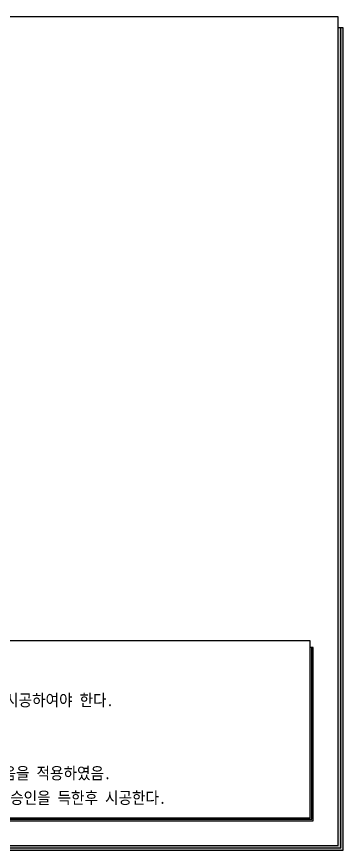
# Model space of a CAD drawing. Extents: x 2558 to 85222, y -662 to 28852.
# Drawn here: x 58003 to 64562, y 5216 to 21970 of the extents above; entities that cross this region are included whole.
import ezdxf

# ---------------------------------------------------------------- set-up
doc = ezdxf.new("R2010")
doc.units = 0
doc.header["$MEASUREMENT"] = 0
doc.layers.get('0').update_dxf_attribs({"linetype": 'CONTINUOUS'})
for name, color, linetype in [('DIMENSION', 2, 'CONTINUOUS'), ('T40', 3, 'CONTINUOUS'), ('TABLE', 7, 'CONTINUOUS')]:
    doc.layers.add(name, color=color, linetype=linetype)
doc.styles.add('돋움체', font='DotumChe.ttf')

# ---------------------------------------------------------------- blocks, each defined once
blk = doc.blocks.new('RCSTD3_DETAIL_OUTLINE')
for p, q in [((18867.620283, 16429.569692), (18767.620283, 16429.569692)), ((18263.971397, 3974.025399), (18203.971397, 3974.025399))]:
    blk.add_line(p, q)
at = {"layer": 'DIMENSION', "linetype": 'CONTINUOUS'}
for p, q in [((811.399227, 523.083584), (18233.971397, 523.083584)), ((225, -100), (18867.620283, -100))]:
    blk.add_line(p, q, dxfattribs=at)
for points in [[(18767.620283, 0), (18867.620283, -100), (18767.620283, 16429.569692), (18867.620283, 16429.569692)], [(18203.971397, 553.083584), (18263.971397, 493.083584), (18203.971397, 3974.025399), (18263.971397, 3974.025399)], [(811.399227, 553.083584), (811.399227, 493.083584), (18203.971397, 553.083584), (18263.971397, 493.083584)], [(225, 0), (225, -100), (18767.620283, 0), (18867.620283, -100)]]:
    blk.add_solid(points, dxfattribs=at)
at = {"layer": 'TABLE'}
for p, q in [((18767.620283, 16654.569692), (6839.999616, 16654.569692)), ((18767.620283, 0), (18767.620283, 16654.569692)), ((18203.971397, 4109.025399), (9819.697423, 4109.359645)), ((18203.971397, 553.083584), (18203.971397, 4109.025399)), ((676.399227, 553.083584), (18203.971397, 553.083584)), ((0, 0), (18767.620283, 0))]:
    blk.add_line(p, q, dxfattribs=at)
at = {"layer": 'TABLE', "color": 2}
for p, q in [((18817.620283, -50), (18817.620283, 16429.569692)), ((18867.620283, -100), (18867.620283, 16429.569692)), ((18233.971397, 523.083584), (18233.971397, 3974.025399)), ((18263.971397, 493.083584), (18263.971397, 3974.025399)), ((811.399227, 493.083584), (18263.971397, 493.083584)), ((225, -50), (18817.620283, -50))]:
    blk.add_line(p, q, dxfattribs=at)
at = {"layer": 'T40', "style": '돋움체', "width": 0.9}
for s, p in [('시공자는 철근 가공조립에 대한 Shop Drawing을 작성하여 감독원의 승인을 득한 후 시공하여야 한다. ', (1415.303337, 2797.883746)), ('겹침이음은 산식에 의한 방법을 적용하였으며, 상부슬래브의 겹침이음은 상부철근이음을 적용하였음.', (1421.643487, 1329.547185)), ('주철근 이음위치는 한지점에 1/2이상 되지 않도록 철근 조립도를 작성하여 감독원의 승인을 득한후 시공한다.', (1417.45737, 835.205238))]:
    blk.add_text(s, height=240, dxfattribs=at).set_placement(p)

msp = doc.modelspace()

# ---------------------------------------------------------------- block references
msp.add_blockref('RCSTD3_DETAIL_OUTLINE', (45694.560475, 5315.59351))

doc.saveas('drawing.dxf')
